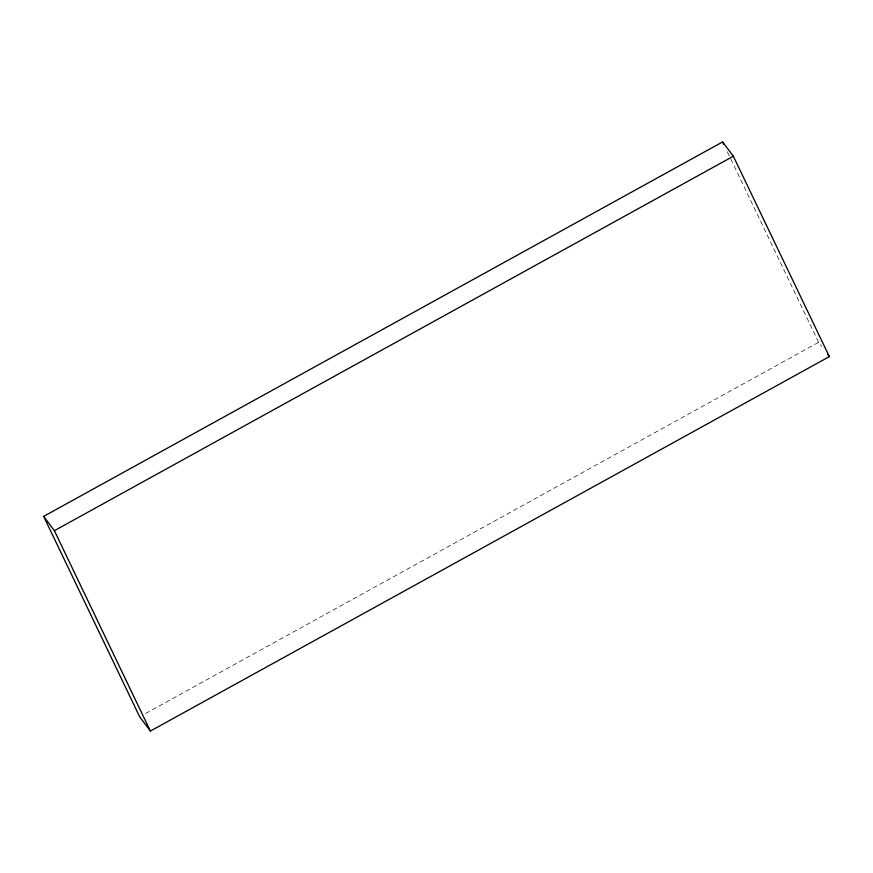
<?xml version="1.0" encoding="UTF-8"?>
<svg xmlns="http://www.w3.org/2000/svg" width="873" height="873" viewBox="0 0 873 873"><rect width="100%" height="100%" fill="white"/><g stroke="black" fill="none" stroke-linecap="round" stroke-linejoin="round"><path stroke-width="0.65" stroke-dasharray="4.37 3.27" d="M145.627 713.481L818.623 342.314L821.689 346.395M727.329 151.76L730.275 157.915M730.865 159.137L818.623 342.314"/><path stroke-width="1.31" d="M43.65 516.39L722.615 141.928L733.342 156.223L829.35 356.61L150.385 731.072L139.658 716.777L43.65 516.39L54.377 530.686L150.385 731.072M54.377 530.686L733.342 156.223M827.822 354.569L829.35 356.61M722.615 141.928L723.793 144.394"/></g></svg>
